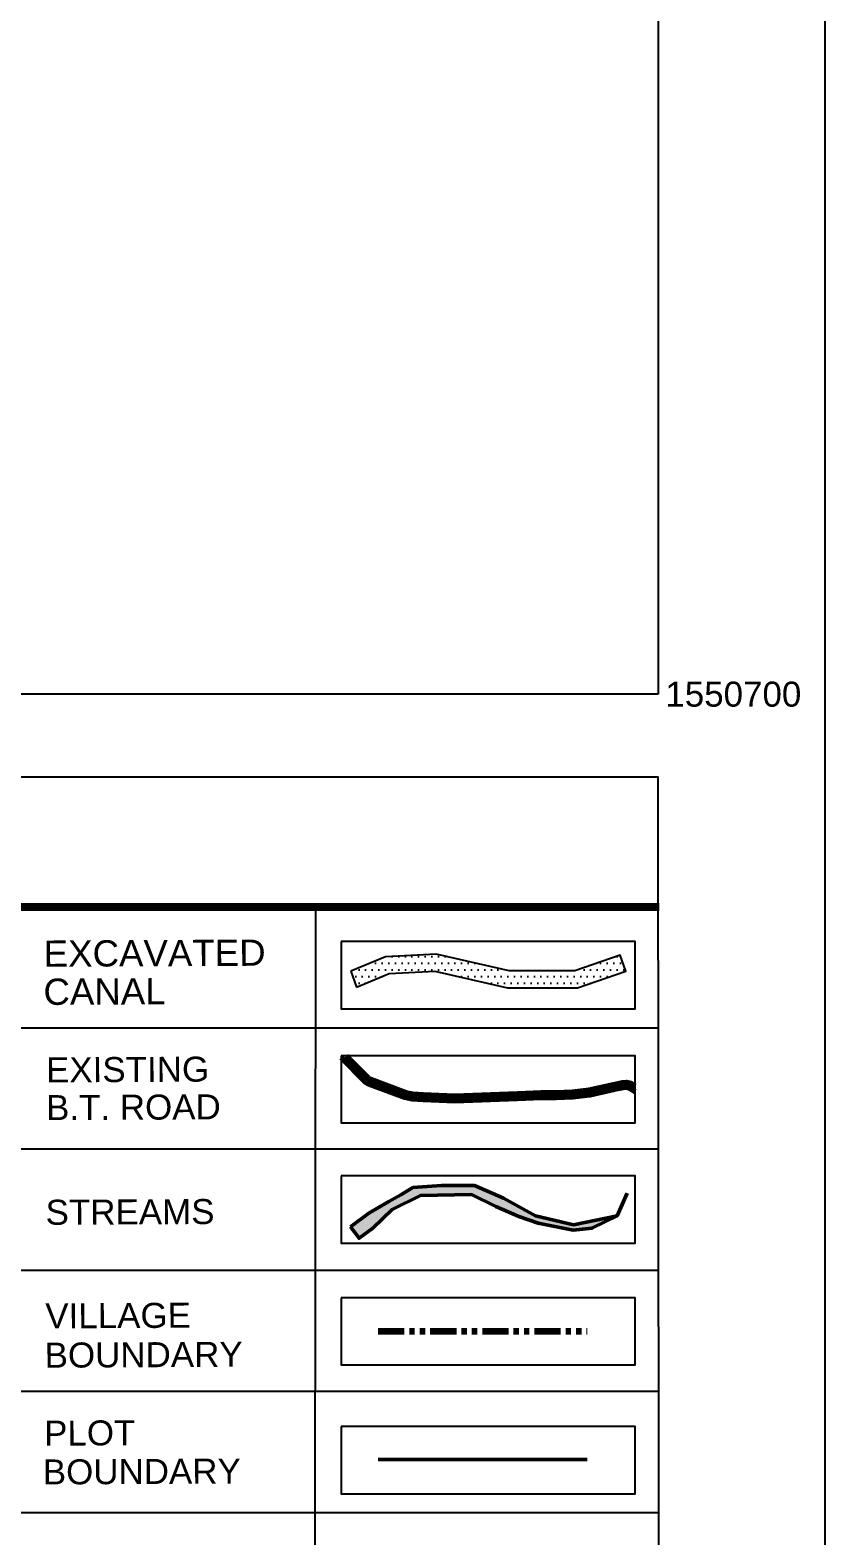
# Model space of a CAD drawing. Header units: metres. Extents: x 222800 to 230200, y 1548340 to 1564214.
# Drawn here: x 229247 to 230200, y 1549691 to 1551496 of the extents above; entities that cross this region are included whole.
import ezdxf

# ---------------------------------------------------------------- set-up
doc = ezdxf.new("R2010")
doc.units = ezdxf.units.M
doc.linetypes.add('PHANTOM2', pattern=[1.25, 0.625, -0.125, 0.125, -0.125, 0.125, -0.125])
doc.layers.add('EXCAVATED CANAL', color=7, linetype='Continuous', true_color=0x7094ff)
for name, color, linetype in [('G_B.T. ROAD', 1, 'Continuous'), ('GRID', 7, 'Continuous'), ('TITLE BOX', 7, 'Continuous'), ('VILLAGE BOUNDARY', 6, 'Continuous')]:
    doc.layers.add(name, color=color, linetype=linetype)
doc.layers.add('STREAM', color=141, linetype='Continuous', lineweight=0)
doc.styles.get("Standard").update_dxf_attribs({"font": 'arial.ttf'})

msp = doc.modelspace()

# ---------------------------------------------------------------- hatches: boundary and pattern name
at = {"layer": 'EXCAVATED CANAL'}
h = msp.add_hatch(dxfattribs=at)
h.set_pattern_fill('DOTS', color=256, scale=5)
h.set_pattern_definition([(0, (-208.987, -5689.984), (3.96875, 7.9375), [0, -7.9375])])
h.paths.add_polyline_path([(229631.56392, 1550367.84952), (229637.97699, 1550348.66791), (229677.50163, 1550365.2078), (229731.99218, 1550368.11961), (229819.16998, 1550348.10311), (229903.26363, 1550348.10311), (229961.15828, 1550368.1614), (229954.55509, 1550387.22033), (229899.86849, 1550368.27351), (229821.45586, 1550368.27351), (229733.74483, 1550388.41245), (229672.93737, 1550385.16308)])
at = {"layer": 'STREAM', "lineweight": 50}
h = msp.add_hatch(color=256, dxfattribs=at)
h.dxf.hatch_style = 1
h.paths.add_polyline_path([(229776.14567, 1550100.22128), (229805.37593, 1550085.99002), (229833.01695, 1550073.71646), (229856.16927, 1550065.92748), (229897.98065, 1550057.53889), (229920.5733, 1550059.89554), (229950.99032, 1550074.89754), (229898.40388, 1550064.04237), (229852.77102, 1550074.89754), (229814.52636, 1550095.73947), (229779.75848, 1550110.93671), (229740.21, 1550110.93671), (229705.82822, 1550108.47414), (229691.24713, 1550100.06804), (229677.01099, 1550091.8608), (229652.90361, 1550077.96273), (229630.93263, 1550061.49935), (229641.2419, 1550047.74126), (229657.72485, 1550060.09233), (229681.07599, 1550082.41562), (229714.7465, 1550098.90234)])

# ---------------------------------------------------------------- linework, layer by layer
for points in [[(229619.6251, 1550403.39355), (229619.6251, 1550322.80202), (229972.51085, 1550322.80202), (229972.51085, 1550403.39355)], [(229619.6251, 1550122.50376), (229619.6251, 1550041.91223), (229972.51085, 1550041.91223), (229972.51085, 1550122.50376)], [(229619.6251, 1549976.55491), (229619.6251, 1549895.96338), (229972.51085, 1549895.96338), (229972.51085, 1549976.55491)], [(229619.6251, 1549822.00916), (229619.6251, 1549741.41764), (229972.51085, 1549741.41764), (229972.51085, 1549822.00916)]]:
    msp.add_lwpolyline(points, close=True)
at = {"color": 7}
msp.add_lwpolyline([(229619.6251, 1550266.61426), (229619.6251, 1550186.02274), (229972.51085, 1550186.02274), (229972.51085, 1550266.61426), (229619.6251, 1550266.61426)], close=True, dxfattribs=at)
at = {"color": 1, "lineweight": 50, "flags": 128}
msp.add_lwpolyline([(229664.17747, 1549782.56266), (229914.66187, 1549782.56266)], dxfattribs=at)
at = {"layer": 'EXCAVATED CANAL'}
msp.add_line((229631.56392, 1550367.84952), (229637.97699, 1550348.66791), dxfattribs=at)
msp.add_lwpolyline([(229637.97699, 1550348.66791), (229677.50163, 1550365.2078), (229731.99218, 1550368.11961), (229819.16998, 1550348.10311), (229903.26363, 1550348.10311), (229961.15828, 1550368.1614), (229954.55509, 1550387.22033), (229899.86849, 1550368.27351), (229821.45586, 1550368.27351), (229733.74483, 1550388.41245), (229672.93737, 1550385.16308), (229631.56392, 1550367.84952)], dxfattribs=at)
at = {"layer": 'G_B.T. ROAD', "color": 253, "lineweight": 70}
for points in [[(229619.6251, 1550264.34407), (229648.59921, 1550235.20291), (229652.54307, 1550233.00674), (229695.86525, 1550216.79696), (229704.80325, 1550215.0956), (229717.94073, 1550213.98685), (229756.13014, 1550212.70034), (229831.46617, 1550215.41156), (229859.70516, 1550216.62841), (229877.5177, 1550216.41901), (229897.84179, 1550217.26528), (229918.2304, 1550219.81224), (229947.57958, 1550226.43135), (229958.15083, 1550228.50282), (229961.70747, 1550228.85826), (229965.02643, 1550228.02904), (229972.51085, 1550223.82391)], [(229625.82892, 1550266.61426), (229652.25748, 1550240.03332), (229655.06811, 1550238.4682), (229697.48925, 1550222.59556), (229705.61872, 1550221.04811), (229718.29425, 1550219.97835), (229756.12324, 1550218.70397), (229831.22912, 1550221.40691), (229859.6112, 1550222.62993), (229877.42809, 1550222.42048), (229897.34426, 1550223.24977), (229917.19606, 1550225.72966), (229946.34243, 1550232.30304), (229957.27369, 1550234.44505), (229962.1493, 1550234.93231), (229967.26275, 1550233.65474), (229972.51085, 1550230.70609)]]:
    msp.add_lwpolyline(points, dxfattribs=at)
at = {"layer": 'GRID', "linetype": 'Continuous'}
for p, q in [((230200, 1563900), (230200, 1548339.58242)), ((230000, 1559700), (230000, 1550700))]:
    msp.add_line(p, q, dxfattribs=at)
for points in [[(222800, 1563900), (230200, 1563900), (230200, 1548339.58242), (222800, 1548339.58242)], [(223000, 1550700), (223000, 1563700), (230000, 1563700), (230000, 1550700)], [(223000, 1550700), (223000, 1563700), (230000, 1563700), (230000, 1550700)], [(228395.63718, 1549283.24642), (230001.25258, 1549283.24642), (230000, 1550600.40443), (228394.3846, 1550600.40443)]]:
    msp.add_lwpolyline(points, close=True, dxfattribs=at)
at = {"layer": 'STREAM', "lineweight": 50}
for points in [[(229630.93263, 1550061.49935), (229652.90361, 1550077.96273), (229677.01099, 1550091.8608), (229691.24713, 1550100.06804), (229705.82822, 1550108.47414), (229740.21, 1550110.93671), (229779.75848, 1550110.93671), (229814.52636, 1550095.73947), (229852.77102, 1550074.89754), (229898.40388, 1550064.04237), (229950.99032, 1550074.89754), (229962.7245, 1550101.81837)], [(229630.93263, 1550061.49935), (229641.2419, 1550047.74126), (229657.72485, 1550060.09233), (229681.07599, 1550082.41562), (229714.7465, 1550098.90234), (229776.14567, 1550100.22128), (229805.37593, 1550085.99002), (229833.01695, 1550073.71646), (229856.16927, 1550065.92748), (229897.98065, 1550057.53889), (229920.5733, 1550059.89554), (229950.99032, 1550074.89754)]]:
    msp.add_lwpolyline(points, dxfattribs=at)
at = {"layer": 'TITLE BOX', "color": 0}
for p, q in [((230001.25258, 1550444.84642), (228395.63718, 1550444.84642)), ((230001.25258, 1550299.64642), (228395.63718, 1550299.64642)), ((230001.25258, 1550154.44642), (228395.63718, 1550154.44642)), ((230001.25258, 1550009.24642), (228395.63718, 1550009.24642)), ((230001.25258, 1550009.24642), (230000, 1550009.24642)), ((230001.25258, 1549864.04642), (228395.63718, 1549864.04642)), ((230001.25258, 1549718.84642), (228395.63718, 1549718.84642))]:
    msp.add_line(p, q, dxfattribs=at)
at = {"layer": 'TITLE BOX', "color": 0, "const_width": 9.68}
msp.add_lwpolyline([(228395.63718, 1550444.84642), (230001.25258, 1550444.84642)], dxfattribs=at)
at = {"layer": 'TITLE BOX', "color": 0}
msp.add_lwpolyline([(229589.02289, 1550444.84642), (229587.90949, 1549283.24642)], dxfattribs=at)
at = {"layer": 'VILLAGE BOUNDARY', "linetype": 'PHANTOM2', "lineweight": 100, "ltscale": 50}
msp.add_lwpolyline([(229664.17747, 1549936.36378), (229914.66187, 1549936.36378)], dxfattribs=at)

# ---------------------------------------------------------------- texts
at = {"layer": 'GRID', "color": 242, "linetype": 'Continuous'}
msp.add_text('1550700', height=30, dxfattribs=at).set_placement((230008.59973, 1550685.03652))
at = {"layer": 'TITLE BOX', "color": 0}
for s, height, p in [('EXCAVATED ', 31.46, (229263.04706, 1550373.22077)), ('CANAL', 31.46, (229262.74295, 1550327.52651)), ('STREAMS', 30, (229265.32232, 1550063.91582)), ('VILLAGE ', 30, (229264.95348, 1549939.75916)), ('BOUNDARY', 30, (229264.16476, 1549892.66049)), ('PLOT', 30, (229263.50682, 1549799.18422)), ('BOUNDARY', 30, (229261.96752, 1549752.68271))]:
    msp.add_text(s, height=height, rotation=0.27117029, dxfattribs=at).set_placement(p)
at = {"layer": 'TITLE BOX', "color": 0, "char_height": 30, "width": 411.636937, "attachment_point": 1, "rotation": 0.27117029}
for s, insert in [('EXISTING ', (229265.72558, 1550264.63787)), ('B.T. ROAD', (229265.72558, 1550219.41602))]:
    msp.add_mtext(s, dxfattribs=dict(at, insert=insert))

doc.saveas('drawing.dxf')
